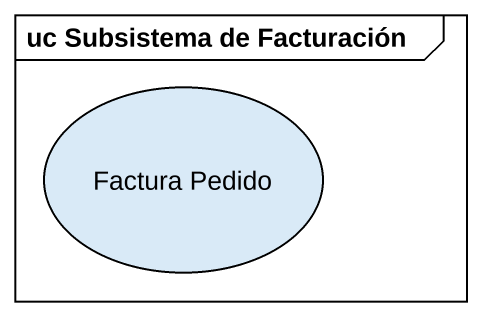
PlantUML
@startuml
mainframe uc Subsistema de Facturación
usecase "Factura Pedido" as Factura_Pedido
@enduml
